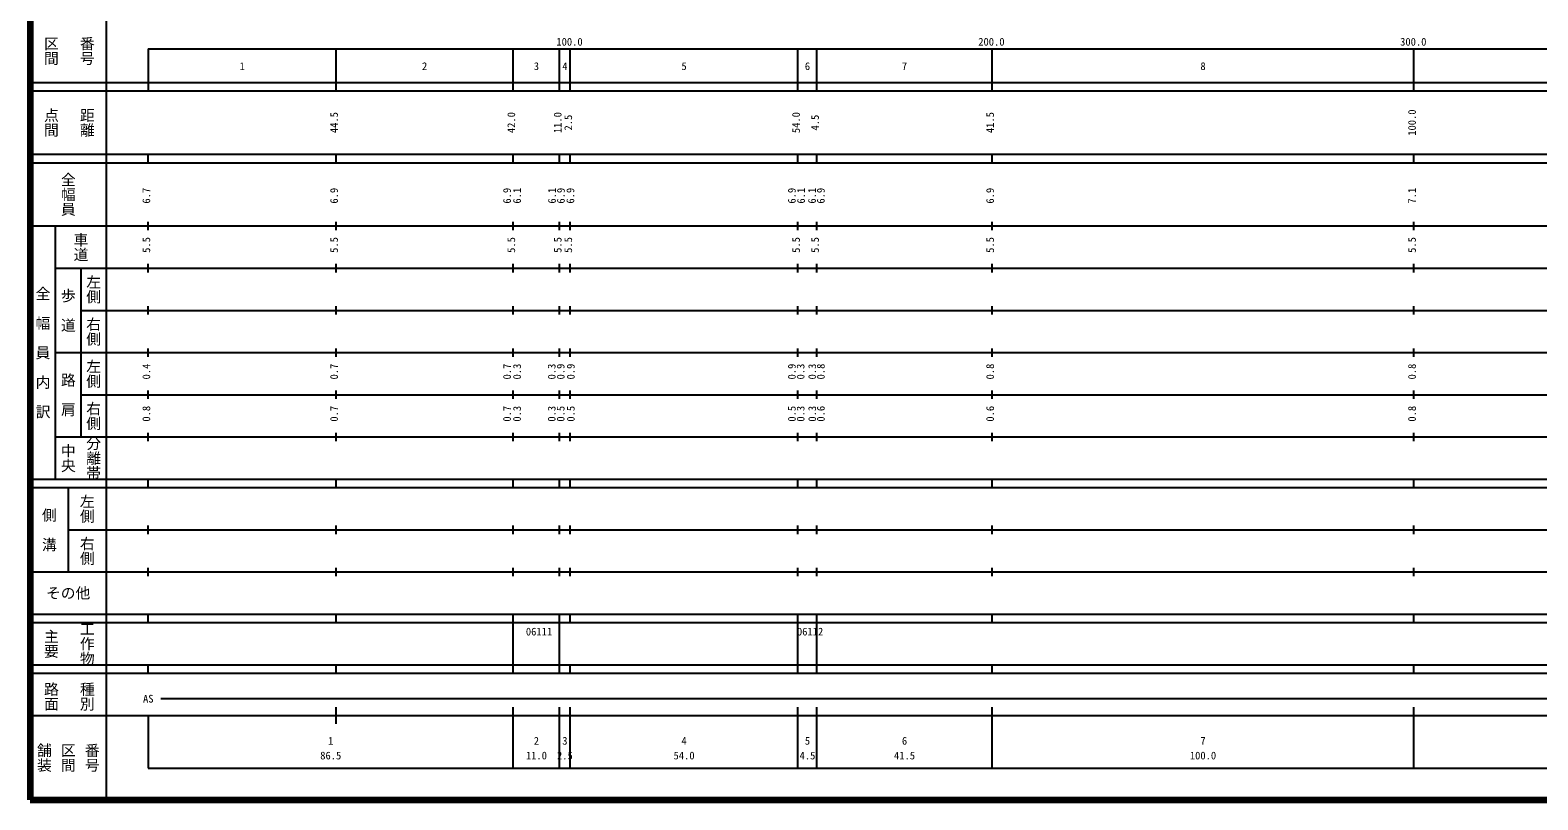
# Model space of a CAD drawing. Units: millimetres on the paper, enlarged 1000 times. Extents: x 40000 to 680000, y 20000 to 380000.
# Drawn here: x 40000 to 397367, y 20000 to 202409 of the extents above; entities that cross this region are included whole.
import ezdxf
from ezdxf.enums import TextEntityAlignment as Align

# ---------------------------------------------------------------- set-up
doc = ezdxf.new("R2010")
doc.units = ezdxf.units.MM
doc.header["$LTSCALE"] = 1000
doc.layers.add('M-TTL', color=2, linetype='Continuous', lineweight=140)
doc.layers.add('M-TTL-BAND', color=7, linetype='Continuous', lineweight=25)
doc.styles.add('@ＭＳ ゴシック', font='')
doc.styles.add('ＭＳ ゴシック', font='')
doc.styles.get('@ＭＳ ゴシック').set_extended_font_data('@MS Gothic')
doc.styles.get('ＭＳ ゴシック').set_extended_font_data('MS Gothic')

msp = doc.modelspace()

# ---------------------------------------------------------------- linework, layer by layer
at = {"layer": 'M-TTL'}
for p, q in [((40000, 380000), (40000, 20000)), ((40000, 20000), (680000, 20000))]:
    msp.add_line(p, q, dxfattribs=at)
at = {"layer": 'M-TTL-BAND'}
for p, q in [((58000, 370000), (58000, 20000)), ((68000, 198000), (579000, 198000)), ((68000, 198000), (68000, 188000)), ((112500, 188000), (112500, 198000)), ((154500, 188000), (154500, 198000)), ((165500, 188000), (165500, 198000)), ((168000, 188000), (168000, 198000)), ((222000, 188000), (222000, 198000)), ((226500, 188000), (226500, 198000)), ((268000, 188000), (268000, 198000)), ((368000, 188000), (368000, 198000)), ((40000, 190000), (579000, 190000)), ((40000, 188000), (579000, 188000)), ((40000, 173000), (579000, 173000)), ((68000, 171000), (68000, 173000)), ((112500, 171000), (112500, 173000)), ((154500, 171000), (154500, 173000)), ((165500, 171000), (165500, 173000)), ((168000, 171000), (168000, 173000)), ((222000, 171000), (222000, 173000)), ((226500, 171000), (226500, 173000)), ((268000, 171000), (268000, 173000)), ((368000, 171000), (368000, 173000)), ((40000, 171000), (579000, 171000)), ((40000, 156000), (579000, 156000)), ((46000, 96000), (46000, 156000)), ((68000, 155000), (68000, 157000)), ((112500, 155000), (112500, 157000)), ((154500, 155000), (154500, 157000)), ((165500, 155000), (165500, 157000)), ((168000, 155000), (168000, 157000)), ((222000, 155000), (222000, 157000)), ((226500, 155000), (226500, 157000)), ((268000, 155000), (268000, 157000)), ((368000, 155000), (368000, 157000)), ((68000, 145000), (68000, 147000)), ((112500, 145000), (112500, 147000)), ((154500, 145000), (154500, 147000)), ((165500, 145000), (165500, 147000)), ((168000, 145000), (168000, 147000)), ((222000, 145000), (222000, 147000)), ((226500, 145000), (226500, 147000)), ((268000, 145000), (268000, 147000)), ((368000, 145000), (368000, 147000)), ((46000, 146000), (579000, 146000)), ((52000, 146000), (52000, 106000)), ((52000, 136000), (579000, 136000)), ((68000, 135000), (68000, 137000)), ((112500, 135000), (112500, 137000)), ((154500, 135000), (154500, 137000)), ((165500, 135000), (165500, 137000)), ((168000, 135000), (168000, 137000)), ((222000, 135000), (222000, 137000)), ((226500, 135000), (226500, 137000)), ((268000, 135000), (268000, 137000)), ((368000, 135000), (368000, 137000)), ((46000, 126000), (579000, 126000)), ((68000, 125000), (68000, 127000)), ((112500, 125000), (112500, 127000)), ((154500, 125000), (154500, 127000)), ((165500, 125000), (165500, 127000)), ((168000, 125000), (168000, 127000)), ((222000, 125000), (222000, 127000)), ((226500, 125000), (226500, 127000)), ((268000, 125000), (268000, 127000)), ((368000, 125000), (368000, 127000)), ((52000, 116000), (579000, 116000)), ((68000, 115000), (68000, 117000)), ((112500, 115000), (112500, 117000)), ((154500, 115000), (154500, 117000)), ((165500, 115000), (165500, 117000)), ((168000, 115000), (168000, 117000)), ((222000, 115000), (222000, 117000)), ((226500, 115000), (226500, 117000)), ((268000, 115000), (268000, 117000)), ((368000, 115000), (368000, 117000)), ((46000, 106000), (579000, 106000)), ((68000, 105000), (68000, 107000)), ((112500, 105000), (112500, 107000)), ((154500, 105000), (154500, 107000)), ((165500, 105000), (165500, 107000)), ((168000, 105000), (168000, 107000)), ((222000, 105000), (222000, 107000)), ((226500, 105000), (226500, 107000)), ((268000, 105000), (268000, 107000)), ((368000, 105000), (368000, 107000)), ((40000, 96000), (579000, 96000)), ((40000, 94000), (579000, 94000)), ((49000, 94000), (49000, 74000)), ((68000, 94000), (68000, 96000)), ((112500, 94000), (112500, 96000)), ((154500, 94000), (154500, 96000)), ((165500, 94000), (165500, 96000)), ((168000, 94000), (168000, 96000)), ((222000, 94000), (222000, 96000)), ((226500, 94000), (226500, 96000)), ((268000, 94000), (268000, 96000)), ((368000, 94000), (368000, 96000)), ((49000, 84000), (579000, 84000)), ((68000, 83000), (68000, 85000)), ((112500, 83000), (112500, 85000)), ((154500, 83000), (154500, 85000)), ((165500, 83000), (165500, 85000)), ((168000, 83000), (168000, 85000)), ((222000, 83000), (222000, 85000)), ((226500, 83000), (226500, 85000)), ((268000, 83000), (268000, 85000)), ((368000, 83000), (368000, 85000)), ((40000, 74000), (579000, 74000)), ((68000, 73000), (68000, 75000)), ((112500, 73000), (112500, 75000)), ((154500, 73000), (154500, 75000)), ((165500, 73000), (165500, 75000)), ((168000, 73000), (168000, 75000)), ((222000, 73000), (222000, 75000)), ((226500, 73000), (226500, 75000)), ((268000, 73000), (268000, 75000)), ((368000, 73000), (368000, 75000)), ((40000, 64000), (579000, 64000)), ((40000, 62000), (579000, 62000)), ((68000, 62000), (68000, 64000)), ((112500, 62000), (112500, 64000)), ((154500, 62000), (154500, 64000)), ((154500, 52000), (154500, 62000)), ((165500, 62000), (165500, 64000)), ((165500, 52000), (165500, 62000)), ((168000, 62000), (168000, 64000)), ((222000, 62000), (222000, 64000)), ((222000, 52000), (222000, 62000)), ((226500, 62000), (226500, 64000)), ((226500, 52000), (226500, 62000)), ((268000, 62000), (268000, 64000)), ((368000, 62000), (368000, 64000)), ((40000, 52000), (579000, 52000)), ((68000, 50000), (68000, 52000)), ((112500, 50000), (112500, 52000)), ((154500, 50000), (154500, 52000)), ((165500, 50000), (165500, 52000)), ((168000, 50000), (168000, 52000)), ((222000, 50000), (222000, 52000)), ((226500, 50000), (226500, 52000)), ((268000, 50000), (268000, 52000)), ((368000, 50000), (368000, 52000)), ((40000, 50000), (579000, 50000)), ((71000, 44000), (565000, 44000)), ((40000, 40000), (579000, 40000)), ((68000, 40000), (68000, 27500)), ((112500, 38000), (112500, 42000)), ((154500, 27500), (154500, 42000)), ((165500, 27500), (165500, 42000)), ((168000, 27500), (168000, 42000)), ((222000, 27500), (222000, 42000)), ((226500, 27500), (226500, 42000)), ((268000, 27500), (268000, 42000)), ((368000, 27500), (368000, 42000)), ((68000, 27500), (579000, 27500))]:
    msp.add_line(p, q, dxfattribs=at)

# ---------------------------------------------------------------- texts
at = {"layer": 'M-TTL-BAND', "style": '@ＭＳ ゴシック'}
for s, p in [('区間', (45000, 197500)), ('番号', (53500, 197500)), ('点間', (45000, 180500)), ('距離', (53500, 180500)), ('全幅員', (49000, 163500)), ('車道', (52000, 151000)), ('左側', (55000, 141000)), ('全\u3000幅\u3000員\u3000内\u3000訳', (43000, 126000)), ('歩\u3000道', (49000, 136000)), ('右側', (55000, 131000)), ('左側', (55000, 121000)), ('路\u3000肩', (49000, 116000)), ('右側', (55000, 111000)), ('中央', (49000, 101000)), ('分離帯', (55000, 101000)), ('左側', (53500, 89000)), ('側\u3000溝', (44500, 84000)), ('右側', (53500, 79000)), ('工作物', (53500, 57000)), ('主要', (45000, 57000)), ('路面', (45000, 44500)), ('種別', (53500, 44500)), ('舗装', (43333, 30000)), ('区間', (49000, 30000)), ('番号', (54667, 30000))]:
    msp.add_text(s, height=2566, rotation=270, dxfattribs=at).set_placement(p, align=Align.MIDDLE_CENTER)
at = {"layer": 'M-TTL-BAND', "style": 'ＭＳ ゴシック'}
for s, p in [('100.0', (167844, 198195)), ('200.0', (267844, 198195)), ('300.0', (367844, 198195)), ('1', (90250, 192405)), ('2', (133500, 192405)), ('3', (160000, 192405)), ('4', (166750, 192405)), ('5', (195000, 192405)), ('6', (224250, 192405)), ('7', (247250, 192405)), ('8', (318000, 192405)), ('AS', (68000, 42500)), ('1', (111250, 32523)), ('2', (160000, 32523)), ('3', (166750, 32523)), ('4', (195000, 32523)), ('5', (224250, 32523)), ('6', (247250, 32523)), ('7', (318000, 32523)), ('86.5', (111250, 29033)), ('11.0', (160000, 29033)), ('2.5', (166750, 29033)), ('54.0', (195000, 29033)), ('4.5', (224250, 29033)), ('41.5', (247250, 29033)), ('100.0', (318000, 29033))]:
    msp.add_text(s, height=1833, dxfattribs=at).set_placement(p, align=Align.BOTTOM_CENTER)
for s, p in [('44.5', (113500, 180500)), ('42.0', (155500, 180500)), ('11.0', (166500, 180500)), ('54.0', (223000, 180500)), ('41.5', (269000, 180500)), ('100.0', (369000, 180500)), ('2.5', (169000, 180500)), ('4.5', (227500, 180500)), ('6.7', (69000, 163174)), ('6.9', (113500, 163174)), ('6.9', (154500, 163174)), ('6.1', (156870, 163174)), ('6.1', (165155, 163174)), ('6.9', (167257, 163174)), ('6.9', (169510, 163174)), ('6.9', (222000, 163174)), ('6.1', (224188, 163174)), ('6.1', (226785, 163174)), ('6.9', (228870, 163174)), ('6.9', (269000, 163174)), ('7.1', (369000, 163174)), ('5.5', (69000, 151500)), ('5.5', (113500, 151500)), ('5.5', (155500, 151500)), ('5.5', (166500, 151500)), ('5.5', (169000, 151500)), ('5.5', (223000, 151500)), ('5.5', (227500, 151500)), ('5.5', (269000, 151500)), ('5.5', (369000, 151500)), ('0.4', (69000, 121500)), ('0.7', (113500, 121500)), ('0.7', (154500, 121500)), ('0.3', (156870, 121500)), ('0.3', (165077, 121500)), ('0.9', (167206, 121500)), ('0.9', (169604, 121500)), ('0.9', (222000, 121500)), ('0.3', (224080, 121500)), ('0.3', (226829, 121500)), ('0.8', (228870, 121500)), ('0.8', (269000, 121500)), ('0.8', (369000, 121500)), ('0.8', (69000, 111500)), ('0.7', (113500, 111500)), ('0.7', (154500, 111500)), ('0.3', (156870, 111500)), ('0.3', (165077, 111500)), ('0.5', (167206, 111500)), ('0.5', (169604, 111500)), ('0.5', (222000, 111500)), ('0.3', (224080, 111500)), ('0.3', (226829, 111500)), ('0.6', (228870, 111500)), ('0.6', (269000, 111500)), ('0.8', (369000, 111500))]:
    msp.add_text(s, height=1833, rotation=90, dxfattribs=at).set_placement(p, align=Align.BOTTOM_CENTER)
msp.add_text('その他', height=2566, dxfattribs=at).set_placement((49000, 69000), align=Align.MIDDLE_CENTER)
for s, p in [('06111', (157500, 58405)), ('06112', (221750, 58405))]:
    msp.add_text(s, height=1833, dxfattribs=at).set_placement(p, align=Align.BOTTOM_LEFT)

doc.saveas('drawing.dxf')
